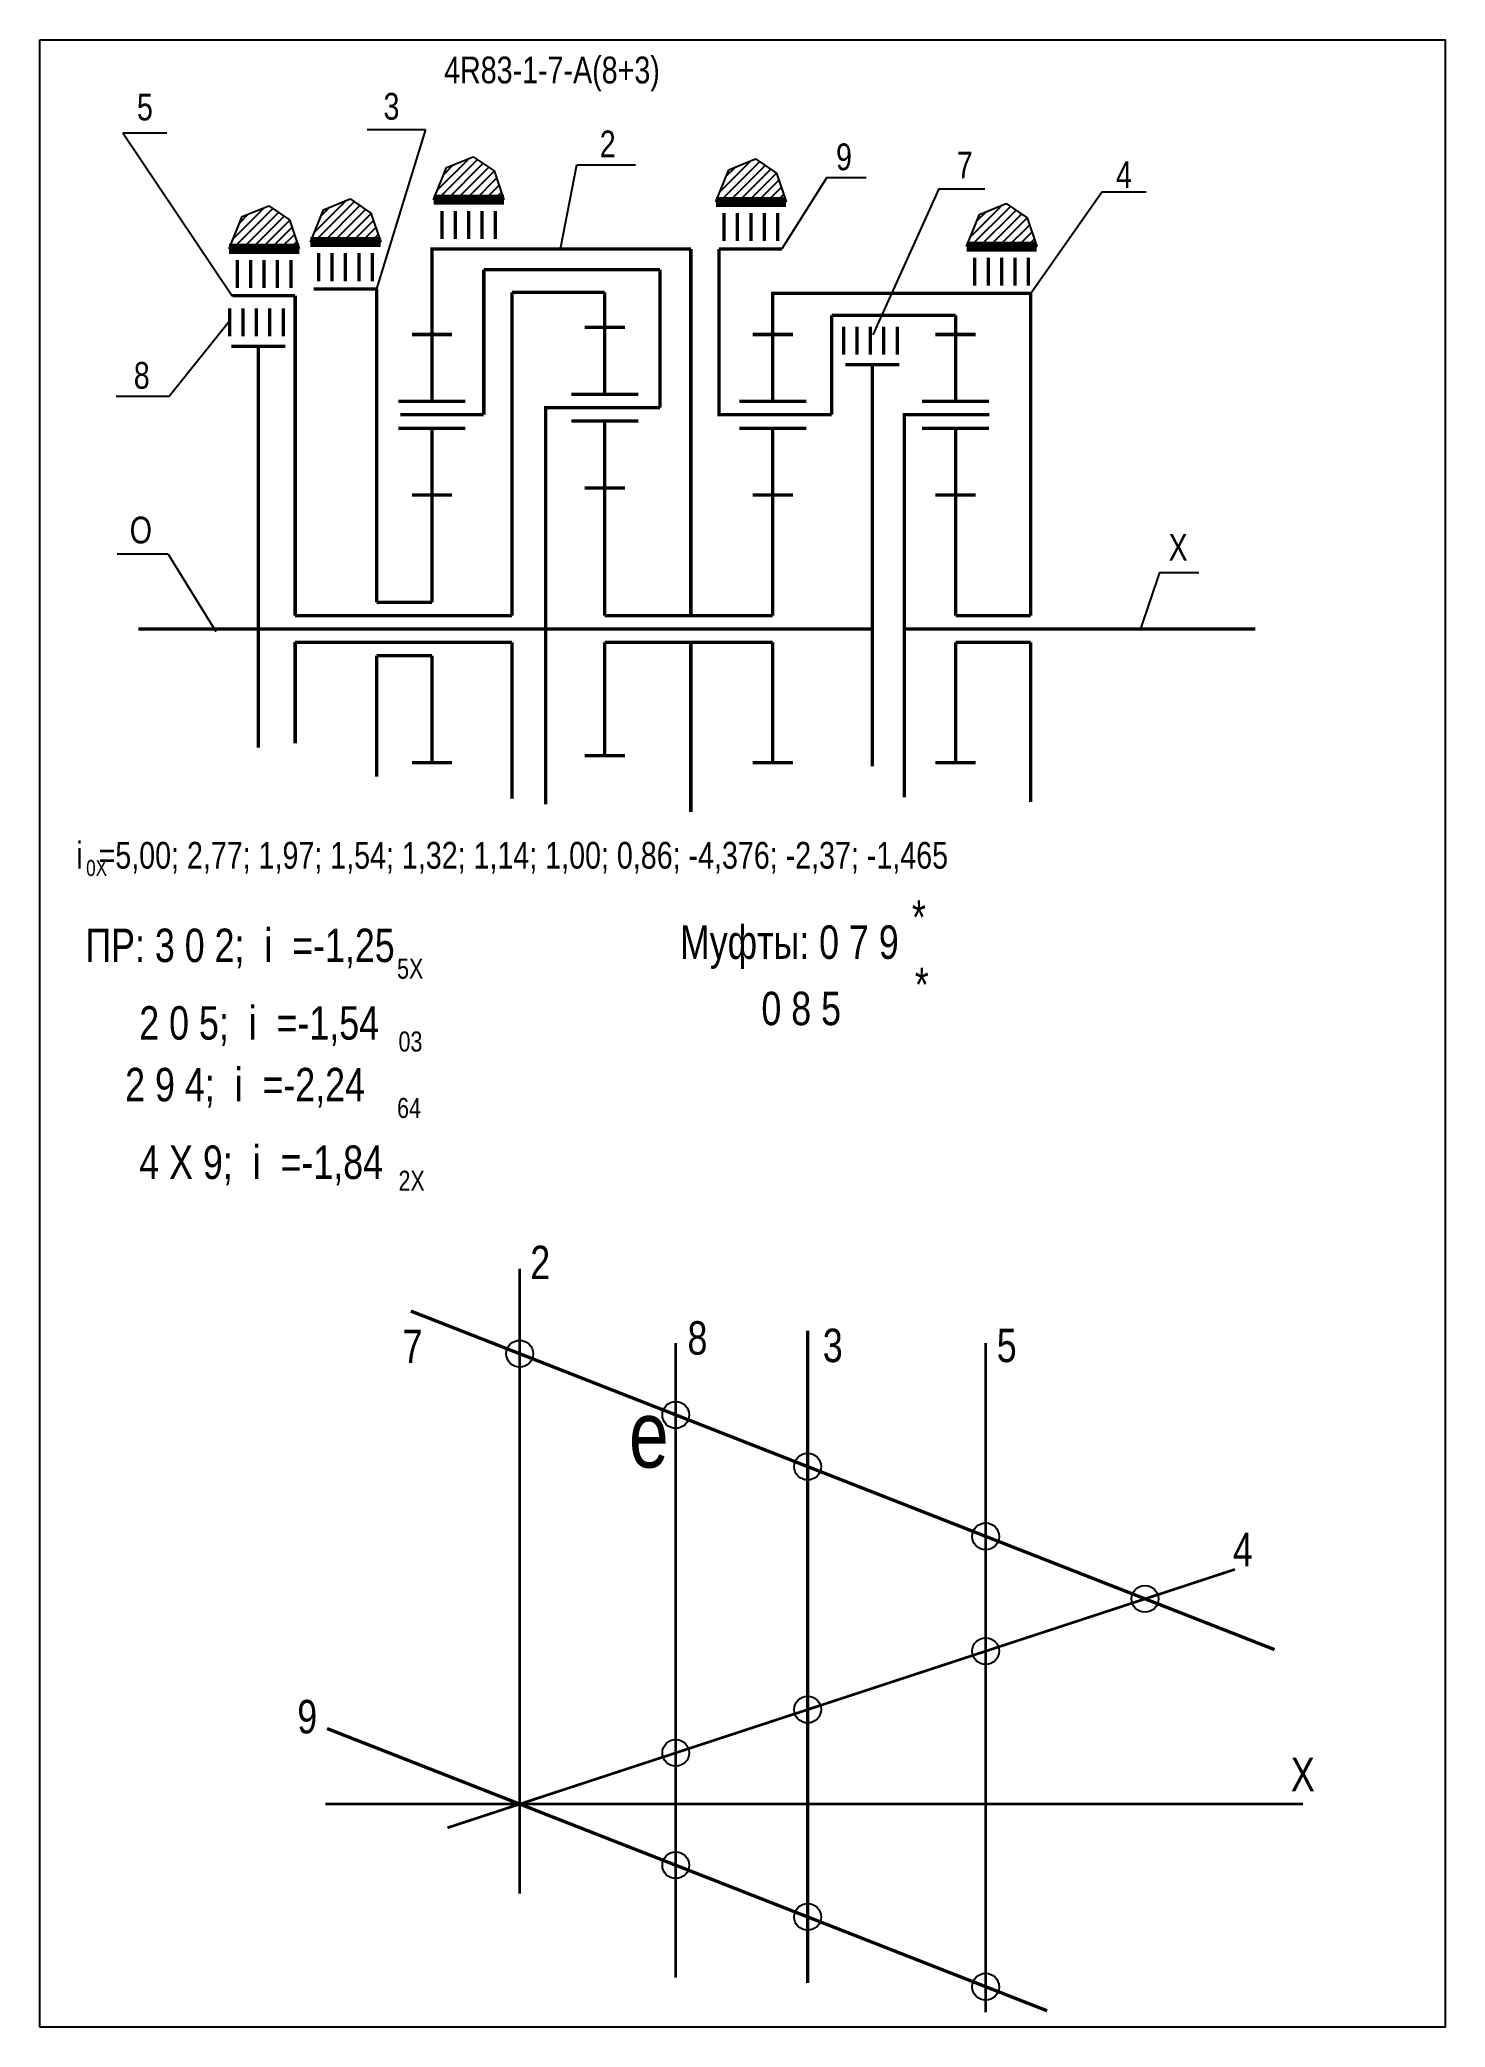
# Model space of a CAD drawing. Extents: x -352 to -142, y 153 to 450.
import ezdxf

# ---------------------------------------------------------------- set-up
doc = ezdxf.new("R2010")
doc.units = 0
doc.header["$LTSCALE"] = 15
doc.layers.get('0').update_dxf_attribs({"linetype": 'CONTINUOUS'})
doc.layers.add('DIM', color=92, linetype='CONTINUOUS')
doc.layers.add('MAIN', color=5, linetype='CONTINUOUS')
doc.styles.add('AMK', font='amk.shx', dxfattribs={"width": 0.8})

msp = doc.modelspace()

# ---------------------------------------------------------------- hatches: boundary and pattern name
at = {"layer": 'DIM'}
h = msp.add_hatch(dxfattribs=at)
h.set_pattern_fill('_USER', color=0, angle=45, style=0, pattern_type=0)
h.set_pattern_definition([(45, (-41.3403, 0.2563), (-0.7071068, 0.7071068), [])])
h.paths.add_polyline_path([(-291.64, 430.77), (-293.58, 425.96), (-283.08, 425.96), (-284.53, 430.28), (-287.65, 432.39)])
h = msp.add_hatch(dxfattribs=at)
h.set_pattern_fill('_USER', color=0, angle=45, style=0, pattern_type=0)
h.set_pattern_definition([(45, (0.8286, -0.0661), (-0.7071068, 0.7071068), [])])
h.paths.add_polyline_path([(-249.47, 430.45), (-251.41, 425.63), (-240.91, 425.63), (-242.36, 429.95), (-245.48, 432.07)])
h = msp.add_hatch(dxfattribs=at)
h.set_pattern_fill('_USER', color=0, angle=45, style=0, pattern_type=0)
h.set_pattern_definition([(45, (-71.9033, -7.0779), (-0.7071068, 0.7071068), [])])
h.paths.add_polyline_path([(-322.2, 423.44), (-324.14, 418.62), (-313.65, 418.62), (-315.1, 422.94), (-318.21, 425.06)])
h = msp.add_hatch(dxfattribs=at)
h.set_pattern_fill('_USER', color=0, angle=45, style=0, pattern_type=0)
h.set_pattern_definition([(45, (-59.745, -6.0566), (-0.7071068, 0.7071068), [])])
h.paths.add_polyline_path([(-310.04, 424.46), (-311.98, 419.64), (-301.49, 419.64), (-302.94, 423.96), (-306.05, 426.08)])
h = msp.add_hatch(dxfattribs=at)
h.set_pattern_fill('_USER', color=0, angle=45, style=0, pattern_type=0)
h.set_pattern_definition([(45, (38.2869, -6.7466), (-0.7071068, 0.7071068), [])])
h.paths.add_polyline_path([(-212.01, 423.77), (-213.95, 418.95), (-203.46, 418.95), (-204.91, 423.27), (-208.02, 425.39)])

# ---------------------------------------------------------------- linework, layer by layer
at = {"const_width": 0.4}
for points in [[(-280.72, 266.24), (-280.72, 172.82)], [(-257.4, 255.14), (-257.4, 160.27)], [(-211.1, 255.14), (-211.1, 155.11)], [(-291.52, 182.67), (-173.85, 221.29)]]:
    msp.add_lwpolyline(points, dxfattribs=at)
at = {"layer": 'DIM', "color": 0}
for p, q in [((-340.02, 435.98), (-333.45, 435.98)), ((-340.02, 435.98), (-323.68, 411.6)), ((-303.51, 436.47), (-294.79, 436.47)), ((-294.79, 436.47), (-302.11, 412.62)), ((-293.58, 425.96), (-291.64, 430.77)), ((-291.64, 430.77), (-287.65, 432.39)), ((-287.65, 432.39), (-284.53, 430.28)), ((-274.62, 418.62), (-272.16, 431.19)), ((-272.16, 431.19), (-263.42, 431.19)), ((-249.47, 430.45), (-245.48, 432.07)), ((-245.48, 432.07), (-242.36, 429.95)), ((-284.53, 430.28), (-283.08, 425.96)), ((-251.41, 425.63), (-249.47, 430.45)), ((-242.36, 429.95), (-240.91, 425.63)), ((-234.84, 429.26), (-241.53, 418.62)), ((-234.84, 429.26), (-228.93, 429.26)), ((-322.2, 423.44), (-318.21, 425.06)), ((-318.21, 425.06), (-315.1, 422.94)), ((-310.04, 424.46), (-306.05, 426.08)), ((-306.05, 426.08), (-302.94, 423.96)), ((-292.33, 425.77), (-285.41, 425.77)), ((-250.16, 425.44), (-243.25, 425.44)), ((-218.1, 427.57), (-227.95, 405.75)), ((-218.1, 427.57), (-211.23, 427.57)), ((-212.01, 423.77), (-208.02, 425.39)), ((-208.02, 425.39), (-204.91, 423.27)), ((-193.7, 427.15), (-204.37, 411.96)), ((-193.7, 427.15), (-187.13, 427.15)), ((-324.14, 418.62), (-322.2, 423.44)), ((-315.1, 422.94), (-313.65, 418.62)), ((-311.98, 419.64), (-310.04, 424.46)), ((-302.94, 423.96), (-301.49, 419.64)), ((-213.95, 418.95), (-212.01, 423.77)), ((-204.91, 423.27), (-203.46, 418.95)), ((-310.73, 419.45), (-303.82, 419.45)), ((-322.89, 418.43), (-315.98, 418.43)), ((-212.7, 418.76), (-205.79, 418.76)), ((-333.1, 396.63), (-323.87, 408.09)), ((-341, 396.63), (-333.1, 396.63)), ((-333.24, 372.99), (-340.85, 372.99)), ((-333.24, 372.99), (-326.11, 361.44)), ((-185.15, 370.28), (-187.97, 361.82)), ((-185.15, 370.28), (-179.24, 370.28))]:
    msp.add_line(p, q, dxfattribs=at)
for points, const_width in [([(-293.83, 409.66), (-293.83, 418.62), (-255.15, 418.62)], 0.5), ([(-255.15, 418.62), (-255.15, 363.82)], 0.5), ([(-247.79, 393.82), (-250.95, 393.82), (-250.95, 418.62)], 0.5), ([(-302.11, 412.62), (-302.11, 365.82)], 0.5), ([(-259.74, 415.51), (-286.08, 415.51)], 0.5), ([(-286.08, 415.51), (-286.08, 393.82)], 0.5), ([(-259.74, 394.89), (-259.74, 415.51)], 0.5), ([(-314.27, 411.6), (-314.27, 363.82)], 0.5), ([(-293.83, 405.82), (-293.83, 409.66)], 0.5), ([(-281.87, 412.1), (-281.87, 363.82)], 0.5), ([(-268.01, 412.1), (-281.87, 412.1)], 0.5), ([(-242.91, 408.68), (-242.91, 411.96), (-204.37, 411.96)], 0.5), ([(-204.37, 363.82), (-204.37, 411.96)], 0.5), ([(-234.1, 393.82), (-234.1, 408.68)], 0.5), ([(-215.6, 408.68), (-234.1, 408.68)], 0.5), ([(-323.81, 404.05), (-315.74, 404.05)], 0.5), ([(-319.77, 404.05), (-319.77, 344.06)], 0.5), ([(-232.07, 401.3), (-223.99, 401.3)], 0.5), ([(-228.03, 401.3), (-228.03, 341.31)], 0.5), ([(-272.47, 394.89), (-276.86, 394.89), (-276.86, 335.59)], 0.5), ([(-298.08, 393.82), (-298.58, 393.82)], 0.5), ([(-238.02, 393.82), (-234.1, 393.82)], 0.5), ([(-220.54, 393.82), (-223.26, 393.82), (-223.26, 336.67)], 0.5), ([(-314.27, 365.31), (-314.27, 363.85)], 0.5), ([(-302.11, 365.82), (-293.83, 365.82)], 0.5), ([(-314.27, 363.82), (-281.87, 363.82)], 0.5), ([(-307.68, 363.82), (-293.83, 363.82)], 0.5), ([(-268.01, 363.82), (-255.15, 363.82)], 0.5), ([(-255.15, 363.82), (-242.91, 363.82)], 0.5), ([(-215.6, 363.82), (-204.37, 363.82)], 0.5), ([(-337.7, 361.82), (-252.36, 361.82)], 0.5), ([(-314.27, 359.85), (-314.27, 344.71)], 0.5), ([(-314.27, 359.82), (-281.87, 359.82)], 0.5), ([(-307.68, 359.82), (-293.83, 359.82)], 0.5), ([(-281.87, 359.82), (-281.87, 336.46)], 0.5), ([(-268.01, 359.82), (-255.15, 359.82)], 0.5), ([(-255.15, 361.82), (-228.03, 361.82)], 0.5), ([(-255.15, 359.82), (-242.91, 359.82)], 0.5), ([(-255.15, 359.82), (-255.15, 334.46)], 0.5), ([(-242.91, 361.82), (-228.03, 361.82)], 0.5), ([(-223.26, 361.82), (-170.79, 361.82)], 0.5), ([(-223.26, 361.82), (-212.3, 361.82)], 0.5), ([(-215.6, 359.82), (-204.37, 359.82)], 0.5), ([(-204.37, 359.82), (-204.37, 335.94)], 0.5), ([(-302.11, 357.82), (-293.83, 357.82)], 0.5), ([(-302.11, 357.82), (-302.11, 339.75)], 0.5), ([(-167.93, 209.3), (-296.99, 259.89)], 0.5), ([(-237.7, 256.94), (-237.7, 159.48)], 0.5), ([(-201.92, 155.33), (-309.5, 197.5)], 0.5), ([(-309.78, 186.22), (-163.68, 186.22)], 0.4)]:
    msp.add_lwpolyline(points, dxfattribs=dict(at, const_width=const_width))
for centre in [(-280.72, 253.51), (-257.4, 244.37), (-237.7, 236.65), (-211.1, 226.22), (-187.29, 216.88), (-211.1, 209.07), (-237.7, 200.34), (-257.4, 193.87), (-257.4, 177.08), (-237.7, 169.36), (-211.1, 158.93)]:
    msp.add_circle(centre, 2, dxfattribs=at)
at = {"layer": 'MAIN'}
for points in [[(-352.43, 152.87), (-352.43, 449.87)], [(-352.43, 449.87), (-142.43, 449.87), (-142.43, 152.87), (-352.43, 152.87)]]:
    msp.add_lwpolyline(points, dxfattribs=at)
at = {"layer": 'MAIN', "color": 0}
for points, const_width in [([(-293.58, 425.96), (-283.08, 425.96)], 1.5), ([(-251.41, 425.63), (-240.91, 425.63)], 1.5), ([(-284.35, 424.3), (-284.35, 420.11)], 0.5), ([(-242.18, 423.98), (-242.18, 419.78)], 0.5), ([(-324.14, 418.62), (-313.65, 418.62)], 1.5), ([(-311.98, 419.64), (-301.49, 419.64)], 1.5), ([(-250.95, 418.62), (-241.53, 418.62)], 0.5), ([(-213.95, 418.95), (-203.46, 418.95)], 1.5), ([(-314.91, 416.97), (-314.91, 412.77)], 0.5), ([(-302.75, 417.99), (-302.75, 413.79)], 0.5), ([(-204.72, 417.3), (-204.72, 413.1)], 0.5), ([(-311.52, 412.62), (-302.11, 412.62)], 0.5), ([(-323.68, 411.6), (-314.27, 411.6)], 0.5), ([(-316.06, 409.74), (-316.06, 405.54)], 0.5), ([(-268.01, 406.89), (-268.01, 412.1)], 0.5), ([(-268.01, 406.89), (-271.01, 406.89)], 0.5), ([(-268.01, 396.89), (-268.01, 406.89)], 0.5), ([(-268.01, 406.89), (-265.01, 406.89)], 0.5), ([(-242.91, 405.82), (-242.91, 408.68)], 0.5), ([(-224.32, 406.99), (-224.32, 402.8)], 0.5), ([(-215.6, 395.82), (-215.6, 408.68)], 0.5), ([(-293.83, 405.82), (-296.83, 405.82)], 0.5), ([(-293.83, 395.82), (-293.83, 405.82)], 0.5), ([(-293.83, 405.82), (-290.83, 405.82)], 0.5), ([(-242.91, 405.82), (-245.91, 405.82)], 0.5), ([(-242.91, 395.82), (-242.91, 405.82)], 0.5), ([(-242.91, 405.82), (-239.91, 405.82)], 0.5), ([(-215.6, 405.82), (-218.6, 405.82)], 0.5), ([(-215.6, 405.82), (-212.6, 405.82)], 0.5), ([(-259.74, 394.89), (-272.47, 394.89)], 0.5), ([(-293.83, 391.82), (-298.83, 391.82)], 0.5), ([(-286.08, 393.82), (-298.32, 393.82)], 0.5), ([(-293.83, 381.82), (-293.83, 391.82), (-288.83, 391.82)], 0.5), ([(-268.01, 392.89), (-273.01, 392.89)], 0.5), ([(-268.01, 382.89), (-268.01, 392.89), (-263.01, 392.89)], 0.5), ([(-242.91, 391.82), (-247.91, 391.82)], 0.5), ([(-238.02, 393.82), (-247.79, 393.82)], 0.5), ([(-242.91, 381.82), (-242.91, 391.82), (-237.91, 391.82)], 0.5), ([(-215.6, 391.82), (-220.6, 391.82)], 0.5), ([(-210.56, 393.82), (-220.54, 393.82)], 0.5), ([(-215.6, 381.82), (-215.6, 391.82), (-210.6, 391.82)], 0.5), ([(-268.01, 382.89), (-271.01, 382.89)], 0.5), ([(-268.01, 363.82), (-268.01, 382.89)], 0.5), ([(-268.01, 382.89), (-265.01, 382.89)], 0.5), ([(-293.83, 381.82), (-296.83, 381.82)], 0.5), ([(-293.83, 365.82), (-293.83, 381.82)], 0.5), ([(-293.83, 381.82), (-290.83, 381.82)], 0.5), ([(-242.91, 381.82), (-245.91, 381.82)], 0.5), ([(-242.91, 363.82), (-242.91, 381.82)], 0.5), ([(-242.91, 381.82), (-239.91, 381.82)], 0.5), ([(-215.6, 381.82), (-218.6, 381.82)], 0.5), ([(-215.6, 363.82), (-215.6, 381.82)], 0.5), ([(-215.6, 381.82), (-212.6, 381.82)], 0.5), ([(-268.01, 359.82), (-268.01, 342.89)], 0.5), ([(-242.91, 359.82), (-242.91, 341.82)], 0.5), ([(-215.6, 359.82), (-215.6, 341.82)], 0.5), ([(-293.83, 357.82), (-293.83, 341.82)], 0.5), ([(-293.83, 341.82), (-296.83, 341.82)], 0.5), ([(-293.83, 341.82), (-290.83, 341.82)], 0.5), ([(-268.01, 342.89), (-271.01, 342.89)], 0.5), ([(-268.01, 342.89), (-265.01, 342.89)], 0.5), ([(-242.91, 341.82), (-245.91, 341.82)], 0.5), ([(-242.91, 341.82), (-239.91, 341.82)], 0.5), ([(-215.6, 341.82), (-218.6, 341.82)], 0.5), ([(-215.6, 341.82), (-212.6, 341.82)], 0.5)]:
    msp.add_lwpolyline(points, dxfattribs=dict(at, const_width=const_width))
for points in [[(-292.35, 424.3, 0.5, 0.5, 0), (-292.35, 420.11, 0.5, 0.5, 0)], [(-290.35, 424.3, 0.5, 0.5, 0), (-290.35, 420.11, 0.5, 0.5, 0)], [(-288.35, 424.3, 0.5, 0.5, 0), (-288.35, 420.11, 0.5, 0.5, 0)], [(-286.35, 424.3, 0.5, 0.5, 0), (-286.35, 420.11, 0.5, 0.5, 0)], [(-250.18, 423.98, 0.5, 0.5, 0), (-250.18, 419.78, 0.5, 0.5, 0)], [(-248.18, 423.98, 0.5, 0.5, 0), (-248.18, 419.78, 0.5, 0.5, 0)], [(-246.18, 423.98, 0.5, 0.5, 0), (-246.18, 419.78, 0.5, 0.5, 0)], [(-244.18, 423.98, 0.5, 0.5, 0), (-244.18, 419.78, 0.5, 0.5, 0)], [(-322.91, 416.97, 0.5, 0.5, 0), (-322.91, 412.77, 0.5, 0.5, 0)], [(-320.91, 416.97, 0.5, 0.5, 0), (-320.91, 412.77, 0.5, 0.5, 0)], [(-318.91, 416.97, 0.5, 0.5, 0), (-318.91, 412.77, 0.5, 0.5, 0)], [(-316.91, 416.97, 0.5, 0.5, 0), (-316.91, 412.77, 0.5, 0.5, 0)], [(-310.75, 417.99, 0.5, 0.5, 0), (-310.75, 413.79, 0.5, 0.5, 0)], [(-308.75, 417.99, 0.5, 0.5, 0), (-308.75, 413.79, 0.5, 0.5, 0)], [(-306.75, 417.99, 0.5, 0.5, 0), (-306.75, 413.79, 0.5, 0.5, 0)], [(-304.75, 417.99, 0.5, 0.5, 0), (-304.75, 413.79, 0.5, 0.5, 0)], [(-212.72, 417.3, 0.5, 0.5, 0), (-212.72, 413.1, 0.5, 0.5, 0)], [(-210.72, 417.3, 0.5, 0.5, 0), (-210.72, 413.1, 0.5, 0.5, 0)], [(-208.72, 417.3, 0.5, 0.5, 0), (-208.72, 413.1, 0.5, 0.5, 0)], [(-206.72, 417.3, 0.5, 0.5, 0), (-206.72, 413.1, 0.5, 0.5, 0)], [(-324.06, 409.74, 0.5, 0.5, 0), (-324.06, 405.54, 0.5, 0.5, 0)], [(-322.06, 409.74, 0.5, 0.5, 0), (-322.06, 405.54, 0.5, 0.5, 0)], [(-320.06, 409.74, 0.5, 0.5, 0), (-320.06, 405.54, 0.5, 0.5, 0)], [(-318.06, 409.74, 0.5, 0.5, 0), (-318.06, 405.54, 0.5, 0.5, 0)], [(-232.32, 406.99, 0.5, 0.5, 0), (-232.32, 402.8, 0.5, 0.5, 0)], [(-230.32, 406.99, 0.5, 0.5, 0), (-230.32, 402.8, 0.5, 0.5, 0)], [(-228.32, 406.99, 0.5, 0.5, 0), (-228.32, 402.8, 0.5, 0.5, 0)], [(-226.32, 406.99, 0.5, 0.5, 0), (-226.32, 402.8, 0.5, 0.5, 0)], [(-288.83, 395.82, 0.5, 0.5, 0), (-298.83, 395.82, 0.5, 0.5, 0)], [(-263.01, 396.89, 0.5, 0.5, 0), (-273.01, 396.89, 0.5, 0.5, 0)], [(-237.91, 395.82, 0.5, 0.5, 0), (-247.91, 395.82, 0.5, 0.5, 0)], [(-210.6, 395.82, 0.5, 0.5, 0), (-220.6, 395.82, 0.5, 0.5, 0)]]:
    msp.add_lwpolyline(points, format="xyseb", dxfattribs=at)

# ---------------------------------------------------------------- texts
at = {"layer": 'DIM', "color": 0, "style": 'AMK', "width": 0.8}
for s, height, p in [('4R83-1-7-A(8+3)', 4, (-292.01, 443.35)), ('5', 4, (-337.91, 437.82)), ('3', 4, (-301.07, 437.92)), ('2', 4, (-268.76, 432.3)), ('9', 4, (-233.46, 430.37)), ('7', 4, (-215.42, 429.14)), ('4', 4, (-191.63, 427.72)), ('8', 4, (-338.38, 397.72)), ('O', 4, (-338.99, 374.6)), ('X', 4, (-183.77, 372.01)), ('i  =5,00; 2,77; 1,97; 1,54; 1,32; 1,14; 1,00; 0,86; -4,376; -2,37; -1,465', 4, (-346.97, 326)), ('0X', 2.4, (-345.5, 324.9)), ('*', 5, (-222.12, 316.25)), (' ПР: 3 0 2;  i  =-1,25', 5, (-347.1, 312.04)), ('Муфты: 0 7 9', 5, (-256.78, 312.52)), ('5X', 3, (-299.04, 309.56)), ('*', 5, (-221.69, 306.18)), ('       0 8 5', 5, (-255.01, 302.61)), ('    2 0 5;  i  =-1,54', 5, (-343.51, 300.45)), ('03', 3, (-298.83, 298.67)), ('     2 9 4;  i  =-2,24', 5, (-347.1, 291.23)), ('64', 3, (-299.04, 288.74)), ('    4 X 9;  i  =-1,84', 5, (-343.51, 279.63)), ('2X', 3, (-298.83, 277.86)), ('2', 5, (-279.14, 264.66)), ('8', 5, (-255.65, 253.37)), ('7', 5, (-298.21, 252.12)), ('3', 5, (-235.43, 252.26)), ('5', 5, (-209.44, 252.26)), ('e', 10, (-264.4, 236.5)), ('4', 5, (-174.15, 221.76)), ('9', 5, (-313.95, 196.78)), ('X', 5, (-165.5, 188.14))]:
    msp.add_text(s, height=height, dxfattribs=at).set_placement(p)

doc.saveas('drawing.dxf')
